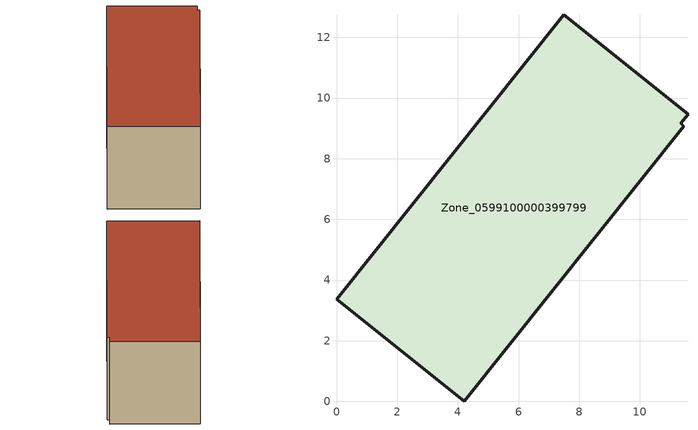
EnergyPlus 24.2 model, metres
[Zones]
Zone_0599100000399799
 floor ground (C_G): 11.59,9.47 11.35,9.17 11.45,9.07 4.22,0 0,3.37 7.49,12.75 z0.93
 wall outside (C_F): 11.59,9.47 7.49,12.75 0,3.37 4.22,0 11.45,9.07 11.35,9.17 11.59,9.47 z0.93:6.84
 roof outside (C_R): 11.35,9.17 11.59,9.47 7.49,12.75 0,3.37 4.22,0 11.45,9.07 z6.84
[BUILDING]
Pand.0599100000399799: North Axis=0; Terrain=City; Loads Convergence Tolerance Value=0.04; Temperature Convergence Tolerance Value=0.4; Solar Distribution=FullExterior; Maximum Number of Warmup Days=25; Minimum Number of Warmup Days=1
[Site:Location]
Rotterdam.The.Hague.AP_ZH_NLD Design_Conditions: Latitude=51.96; Longitude=4.45; Time Zone=1; Elevation=-4.5
[SITE:GROUNDTEMPERATURE:BUILDINGSURFACE]
18, 18, 18, 18, 18, 18, 18, 18, 18, 18, 18, 18
[MATERIAL] Thermal Absorptance=0.9; Solar Absorptance=0.7; Visible Absorptance=0.7
Name | Roughness | Thickness | Conductivity | Density | Specific Heat
G.TI.1992-2005 | MediumSmooth | 0.15 | 0.06 | 540 | 1210
F.TI.1992-2005 | Rough | 0.3 | 0.12 | 1920 | 840
R.TI.1992-2005 | MediumRough | 0.2 | 0.08 | 1500 | 1000
[CONSTRUCTION]
C_G: G.TI.1992-2005
C_F: F.TI.1992-2005
C_R: R.TI.1992-2005
[ZONE]
Zone_0599100000399799: Type=1; Multiplier=1; Ceiling Height=Autocalculate; Volume=Autocalculate; Floor Area=autocalculate; Part of Total Floor Area=Yes
[ZONEINFILTRATION:DESIGNFLOWRATE]
Infil_Zone_0599100000399799: Zone or ZoneList or Space or SpaceList=Zone_0599100000399799; Schedule=AlwaysOn; Design Flow Rate Calculation Method=Flow/Area; Flow Rate per Floor Area=0.0015; Constant Term Coefficient=1; Temperature Term Coefficient=0; Velocity Term Coefficient=0; Velocity Squared Term Coefficient=0
[HVACTEMPLATE:ZONE:IDEALLOADSAIRSYSTEM]
Zone_0599100000399799: Maximum Heating Supply Air Temperature=50; Minimum Cooling Supply Air Temperature=13; Maximum Heating Supply Air Humidity Ratio=0.0156; Minimum Cooling Supply Air Humidity Ratio=0.0077; Heating Limit=NoLimit; Cooling Limit=NoLimit; Dehumidification Control Type=ConstantSensibleHeatRatio; Cooling Sensible Heat Ratio=0.7; Dehumidification Setpoint=60; Humidification Control Type=None; Humidification Setpoint=30; Outdoor Air Method=None; Outdoor Air Flow Rate per Person=0.00944; Outdoor Air Flow Rate per Zone Floor Area=0; Outdoor Air Flow Rate per Zone=0; Demand Controlled Ventilation Type=None; Outdoor Air Economizer Type=NoEconomizer; Heat Recovery Type=None; Sensible Heat Recovery Effectiveness=0.7; Latent Heat Recovery Effectiveness=0.65
[ZONECONTROL:THERMOSTAT]
ThermostatControl_Zone_0599100000399799: Zone or ZoneList=Zone_0599100000399799; Control Type Schedule=DualSetpointControlType; Control 1=Thermostat_Zone_0599100000399799; Temperature Difference Between Cutout And Setpoint=0
[THERMOSTATSETPOINT:DUALSETPOINT]
Thermostat_Zone_0599100000399799: Heating Setpoint Temperature Schedule=HeatingSetpoint_Zone_0599100000399799; Cooling Setpoint Temperature Schedule=CoolingSetpoint_Zone_0599100000399799
[SCHEDULE:COMPACT]
HeatingSetpoint_Zone_0599100000399799: Through: 12/31, For: AllDays, Until: 24:00, 21
CoolingSetpoint_Zone_0599100000399799: Through: 12/31, For: AllDays, Until: 24:00, 24
DualSetpointControlType: Through: 12/31, For: AllDays, Until: 24:00, 4
AlwaysOn: Through: 12/31, For: AllDays, Until: 24:00, 1
